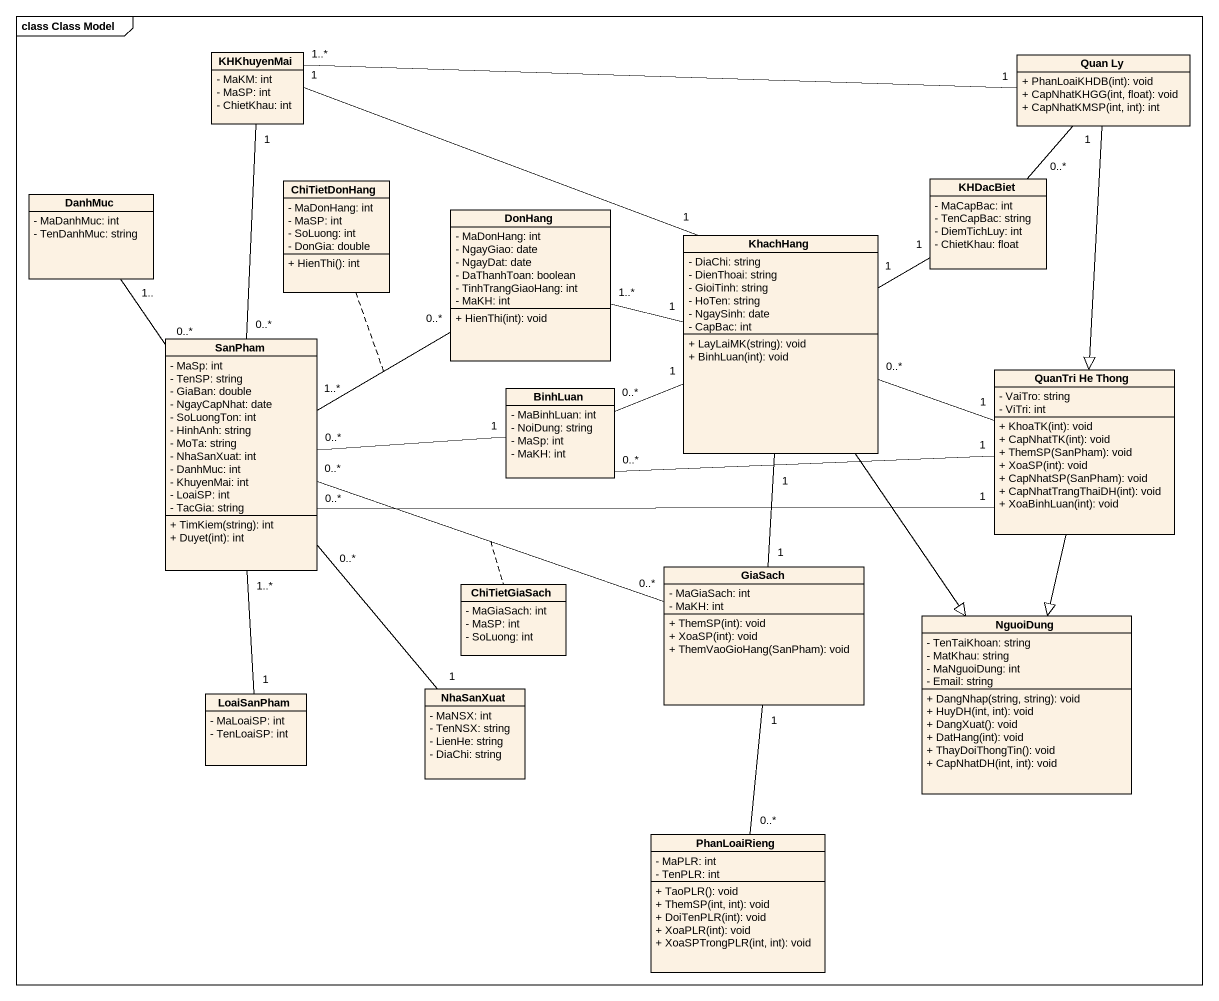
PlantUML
@startuml
mainframe class Class Model
hide circle
hide empty members
skinparam classAttributeIconSize 0
class KHKhuyenMai {
  - MaKM: int
  - MaSP: int
  - ChietKhau: int
}
class "Quan Ly" as Quan_Ly {
  + PhanLoaiKHDB(int): void
  + CapNhatKHGG(int, float): void
  + CapNhatKMSP(int, int): int
}
class DanhMuc {
  - MaDanhMuc: int
  - TenDanhMuc: string
}
class ChiTietDonHang {
  - MaDonHang: int
  - MaSP: int
  - SoLuong: int
  - DonGia: double
  + HienThi(): int
}
class KHDacBiet {
  - MaCapBac: int
  - TenCapBac: string
  - DiemTichLuy: int
  - ChietKhau: float
}
class DonHang {
  - MaDonHang: int
  - NgayGiao: date
  - NgayDat: date
  - DaThanhToan: boolean
  - TinhTrangGiaoHang: int
  - MaKH: int
  + HienThi(int): void
}
class KhachHang {
  - DiaChi: string
  - DienThoai: string
  - GioiTinh: string
  - HoTen: string
  - NgaySinh: date
  - CapBac: int
  + LayLaiMK(string): void
  + BinhLuan(int): void
}
class SanPham {
  - MaSp: int
  - TenSP: string
  - GiaBan: double
  - NgayCapNhat: date
  - SoLuongTon: int
  - HinhAnh: string
  - MoTa: string
  - NhaSanXuat: int
  - DanhMuc: int
  - KhuyenMai: int
  - LoaiSP: int
  - TacGia: string
  + TimKiem(string): int
  + Duyet(int): int
}
class "QuanTri He Thong" as QuanTri_He_Thong {
  - VaiTro: string
  - ViTri: int
  + KhoaTK(int): void
  + CapNhatTK(int): void
  + ThemSP(SanPham): void
  + XoaSP(int): void
  + CapNhatSP(SanPham): void
  + CapNhatTrangThaiDH(int): void
  + XoaBinhLuan(int): void
}
class BinhLuan {
  - MaBinhLuan: int
  - NoiDung: string
  - MaSp: int
  - MaKH: int
}
class GiaSach {
  - MaGiaSach: int
  - MaKH: int
  + ThemSP(int): void
  + XoaSP(int): void
  + ThemVaoGioHang(SanPham): void
}
class ChiTietGiaSach {
  - MaGiaSach: int
  - MaSP: int
  - SoLuong: int
}
class NguoiDung {
  - TenTaiKhoan: string
  - MatKhau: string
  - MaNguoiDung: int
  - Email: string
  + DangNhap(string, string): void
  + HuyDH(int, int): void
  + DangXuat(): void
  + DatHang(int): void
  + ThayDoiThongTin(): void
  + CapNhatDH(int, int): void
}
class LoaiSanPham {
  - MaLoaiSP: int
  - TenLoaiSP: int
}
class NhaSanXuat {
  - MaNSX: int
  - TenNSX: string
  - LienHe: string
  - DiaChi: string
}
class PhanLoaiRieng {
  - MaPLR: int
  - TenPLR: int
  + TaoPLR(): void
  + ThemSP(int, int): void
  + DoiTenPLR(int): void
  + XoaPLR(int): void
  + XoaSPTrongPLR(int, int): void
}
KHKhuyenMai "1..*" -right- "1" Quan_Ly
KHKhuyenMai "1" -- "0..*" SanPham
Quan_Ly --|> QuanTri_He_Thong
KHDacBiet "0..*" -up- "1" Quan_Ly
KhachHang "1" -left- "1" KHKhuyenMai
KhachHang "1" -right- "1" KHDacBiet
KhachHang "1" -left- "1..*" DonHang
KhachHang "0..*" -right- "1" QuanTri_He_Thong
KhachHang --|> NguoiDung
SanPham "0..*" -up- "1.." DanhMuc
SanPham "1..*" -right- "0..*" DonHang
(SanPham, DonHang) .. ChiTietDonHang
SanPham "0..*" -right- "1" QuanTri_He_Thong
SanPham "0..*" -right- "1" BinhLuan
SanPham "0..*" -right- "0..*" GiaSach
(SanPham, GiaSach) .. ChiTietGiaSach
SanPham "0..*" -- "1" NhaSanXuat
QuanTri_He_Thong --|> NguoiDung
BinhLuan "0..*" -right- "1" KhachHang
BinhLuan "0..*" -right- "1" QuanTri_He_Thong
GiaSach "1" -up- "1" KhachHang
GiaSach "1" -- "0..*" PhanLoaiRieng
LoaiSanPham "1" -up- "1..*" SanPham
@enduml
